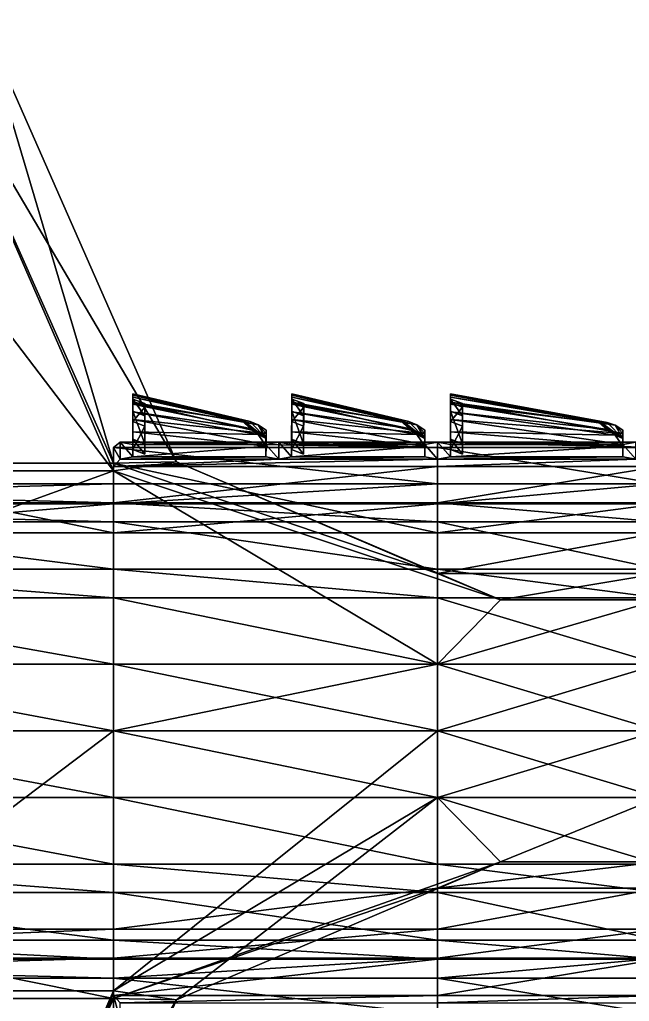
# Model space of a CAD drawing. Header units: metres. Extents: x -3.91 to 3.91, y -4.71 to 4.71.
# Drawn here: x 1.759 to 2.552, y -0.352 to 0.925 of the extents above; entities that cross this region are included whole.
import ezdxf

# ---------------------------------------------------------------- set-up
doc = ezdxf.new("R2010")
doc.units = ezdxf.units.M

msp = doc.modelspace()

# ---------------------------------------------------------------- linework, layer by layer
for points in [[(1.8808, 0.3382), (1.4334, 0.3382), (1.4352, 0.923), (1.8808, 0.3382)], [(1.8808, 0.3382), (1.4352, 0.923), (1.6272, 0.919), (1.8808, 0.3382)], [(1.8808, 0.3483), (1.709, 0.9253), (1.6272, 0.9191), (1.8808, 0.3483)], [(1.9626, 0.35), (1.6272, 0.919), (1.709, 0.9253), (1.9626, 0.35)], [(1.8808, 0.3483), (1.9626, 0.35), (1.709, 0.9253), (1.8808, 0.3483)], [(1.4334, 0.3483), (1.8808, 0.3483), (1.6272, 0.9191), (1.4334, 0.3483)], [(1.9626, 0.35), (1.8808, 0.3382), (1.6272, 0.919), (1.9626, 0.35)], [(1.906, 0.4386), (1.906, 0.4368), (2.0484, 0.4029), (1.906, 0.4386)], [(1.906, 0.4386), (2.0484, 0.4029), (2.0484, 0.4047), (1.906, 0.4386)], [(1.906, 0.4368), (1.906, 0.4386), (1.906, 0.4375), (1.906, 0.4368)], [(1.906, 0.4386), (1.906, 0.4341), (1.906, 0.4375), (1.906, 0.4386)], [(1.906, 0.4386), (2.0484, 0.4047), (2.0586, 0.4023), (1.906, 0.4386)], [(1.906, 0.4386), (2.0586, 0.4023), (1.906, 0.4341), (1.906, 0.4386)], [(1.906, 0.4368), (1.906, 0.4375), (1.906, 0.4317), (1.906, 0.4368)], [(1.906, 0.4341), (1.906, 0.4317), (1.906, 0.4375), (1.906, 0.4341)], [(1.906, 0.4368), (1.906, 0.4317), (1.906, 0.4273), (1.906, 0.4368)], [(1.906, 0.4368), (1.906, 0.4273), (1.906, 0.4324), (1.906, 0.4368)], [(1.906, 0.4251), (1.906, 0.4368), (1.906, 0.4324), (1.906, 0.4251)], [(2.0484, 0.4029), (1.906, 0.4368), (1.906, 0.4251), (2.0484, 0.4029)], [(2.1126, 0.4386), (2.1125, 0.4341), (2.1126, 0.4375), (2.1126, 0.4386)], [(2.1126, 0.4386), (2.2651, 0.4023), (2.1125, 0.4341), (2.1126, 0.4386)], [(2.1126, 0.4368), (2.1126, 0.4375), (2.1125, 0.4317), (2.1126, 0.4368)], [(2.1125, 0.4341), (2.1125, 0.4317), (2.1126, 0.4375), (2.1125, 0.4341)], [(2.1126, 0.4368), (2.1125, 0.4317), (2.1125, 0.4273), (2.1126, 0.4368)], [(2.1126, 0.4368), (2.1125, 0.4273), (2.1126, 0.4324), (2.1126, 0.4368)], [(2.1125, 0.4251), (2.1126, 0.4368), (2.1126, 0.4324), (2.1125, 0.4251)], [(2.2548, 0.4029), (2.1126, 0.4368), (2.1125, 0.4251), (2.2548, 0.4029)], [(2.2548, 0.4029), (2.2548, 0.4047), (2.1126, 0.4386), (2.2548, 0.4029)], [(2.2548, 0.4029), (2.1126, 0.4386), (2.1126, 0.4368), (2.2548, 0.4029)], [(2.1126, 0.4368), (2.1126, 0.4386), (2.1126, 0.4375), (2.1126, 0.4368)], [(2.1126, 0.4386), (2.2548, 0.4047), (2.2651, 0.4023), (2.1126, 0.4386)], [(2.3191, 0.4386), (2.3191, 0.4368), (2.5124, 0.4012), (2.3191, 0.4386)], [(2.3191, 0.4386), (2.5124, 0.4012), (2.5125, 0.403), (2.3191, 0.4386)], [(2.3191, 0.4368), (2.3191, 0.4386), (2.3191, 0.4375), (2.3191, 0.4368)], [(2.3191, 0.4386), (2.3191, 0.4341), (2.3191, 0.4375), (2.3191, 0.4386)], [(2.3191, 0.4386), (2.5125, 0.403), (2.5228, 0.4012), (2.3191, 0.4386)], [(2.3191, 0.4386), (2.5228, 0.4012), (2.3191, 0.4341), (2.3191, 0.4386)], [(2.3191, 0.4368), (2.3191, 0.4375), (2.3191, 0.4317), (2.3191, 0.4368)], [(2.3191, 0.4341), (2.3191, 0.4317), (2.3191, 0.4375), (2.3191, 0.4341)], [(2.3191, 0.4368), (2.3191, 0.4317), (2.3191, 0.4273), (2.3191, 0.4368)], [(2.3191, 0.4368), (2.3191, 0.4273), (2.3191, 0.4324), (2.3191, 0.4368)], [(2.3191, 0.4251), (2.3191, 0.4368), (2.3191, 0.4324), (2.3191, 0.4251)], [(2.5124, 0.4012), (2.3191, 0.4368), (2.3191, 0.4251), (2.5124, 0.4012)], [(1.906, 0.4341), (1.906, 0.4278), (1.9059, 0.4197), (1.906, 0.4341)], [(1.906, 0.4341), (1.9059, 0.4197), (1.9059, 0.416), (1.906, 0.4341)], [(1.906, 0.4341), (1.9059, 0.416), (1.906, 0.4317), (1.906, 0.4341)], [(1.906, 0.4317), (1.9059, 0.416), (1.9216, 0.41), (1.906, 0.4317)], [(1.906, 0.4278), (1.9059, 0.4052), (1.9059, 0.4197), (1.906, 0.4278)], [(2.0792, 0.3869), (1.9059, 0.4052), (1.906, 0.4278), (2.0792, 0.3869)], [(1.906, 0.4152), (1.906, 0.4273), (1.9059, 0.4027), (1.906, 0.4152)], [(1.9059, 0.4027), (1.906, 0.4273), (1.9216, 0.4213), (1.9059, 0.4027)], [(2.0689, 0.3981), (1.906, 0.4278), (1.906, 0.4341), (2.0689, 0.3981)], [(2.0689, 0.3981), (1.906, 0.4341), (2.0586, 0.4023), (2.0689, 0.3981)], [(1.906, 0.4152), (1.906, 0.4251), (1.906, 0.4324), (1.906, 0.4152)], [(1.906, 0.4152), (1.906, 0.4324), (1.906, 0.4273), (1.906, 0.4152)], [(1.906, 0.4273), (1.906, 0.4317), (1.9216, 0.4257), (1.906, 0.4273)], [(1.906, 0.4317), (1.9216, 0.41), (1.9216, 0.4257), (1.906, 0.4317)], [(2.0792, 0.3869), (1.906, 0.4278), (2.0689, 0.3981), (2.0792, 0.3869)], [(1.906, 0.4273), (1.9216, 0.4257), (1.9216, 0.4213), (1.906, 0.4273)], [(1.906, 0.4152), (2.0586, 0.3933), (1.906, 0.4251), (1.906, 0.4152)], [(2.0484, 0.4029), (1.906, 0.4251), (2.0586, 0.3933), (2.0484, 0.4029)], [(1.9215, 0.3735), (1.9216, 0.4213), (1.9216, 0.4257), (1.9215, 0.3735)], [(1.9215, 0.3735), (1.9216, 0.4257), (1.9216, 0.41), (1.9215, 0.3735)], [(2.2754, 0.3981), (2.1125, 0.4278), (2.1125, 0.4341), (2.2754, 0.3981)], [(2.2754, 0.3981), (2.1125, 0.4341), (2.2651, 0.4023), (2.2754, 0.3981)], [(2.1125, 0.4341), (2.1125, 0.4278), (2.1125, 0.4197), (2.1125, 0.4341)], [(2.1125, 0.4341), (2.1125, 0.4197), (2.1125, 0.4161), (2.1125, 0.4341)], [(2.1125, 0.4341), (2.1125, 0.4161), (2.1125, 0.4317), (2.1125, 0.4341)], [(2.1125, 0.4151), (2.1125, 0.4251), (2.1126, 0.4324), (2.1125, 0.4151)], [(2.1125, 0.4151), (2.1126, 0.4324), (2.1125, 0.4273), (2.1125, 0.4151)], [(2.1125, 0.4273), (2.1125, 0.4317), (2.1282, 0.4257), (2.1125, 0.4273)], [(2.1125, 0.4317), (2.1125, 0.4161), (2.1281, 0.41), (2.1125, 0.4317)], [(2.1125, 0.4317), (2.1281, 0.41), (2.1282, 0.4257), (2.1125, 0.4317)], [(2.1125, 0.4278), (2.1125, 0.4052), (2.1125, 0.4197), (2.1125, 0.4278)], [(2.2857, 0.3869), (2.1125, 0.4052), (2.1125, 0.4278), (2.2857, 0.3869)], [(2.2857, 0.3869), (2.1125, 0.4278), (2.2754, 0.3981), (2.2857, 0.3869)], [(2.1125, 0.4151), (2.1125, 0.4273), (2.1125, 0.4026), (2.1125, 0.4151)], [(2.1125, 0.4026), (2.1125, 0.4273), (2.1282, 0.4213), (2.1125, 0.4026)], [(2.1125, 0.4273), (2.1282, 0.4257), (2.1282, 0.4213), (2.1125, 0.4273)], [(2.1125, 0.4151), (2.2651, 0.3933), (2.1125, 0.4251), (2.1125, 0.4151)], [(2.2548, 0.4029), (2.1125, 0.4251), (2.2651, 0.3933), (2.2548, 0.4029)], [(2.128, 0.3735), (2.1282, 0.4213), (2.1282, 0.4257), (2.128, 0.3735)], [(2.128, 0.3735), (2.1282, 0.4257), (2.1281, 0.41), (2.128, 0.3735)], [(2.3191, 0.4278), (2.319, 0.4052), (2.3191, 0.4196), (2.3191, 0.4278)], [(2.5435, 0.3869), (2.319, 0.4052), (2.3191, 0.4278), (2.5435, 0.3869)], [(2.5332, 0.3976), (2.3191, 0.4278), (2.3191, 0.4341), (2.5332, 0.3976)], [(2.5332, 0.3976), (2.3191, 0.4341), (2.5228, 0.4012), (2.5332, 0.3976)], [(2.3191, 0.4341), (2.3191, 0.4278), (2.3191, 0.4196), (2.3191, 0.4341)], [(2.3191, 0.4341), (2.3191, 0.4196), (2.3191, 0.416), (2.3191, 0.4341)], [(2.3191, 0.4341), (2.3191, 0.416), (2.3191, 0.4317), (2.3191, 0.4341)], [(2.3191, 0.4152), (2.3191, 0.4251), (2.3191, 0.4324), (2.3191, 0.4152)], [(2.3191, 0.4152), (2.3191, 0.4324), (2.3191, 0.4273), (2.3191, 0.4152)], [(2.3191, 0.4273), (2.3191, 0.4317), (2.3348, 0.4257), (2.3191, 0.4273)], [(2.3191, 0.4317), (2.3191, 0.416), (2.3347, 0.41), (2.3191, 0.4317)], [(2.3191, 0.4317), (2.3347, 0.41), (2.3348, 0.4257), (2.3191, 0.4317)], [(2.5435, 0.3869), (2.3191, 0.4278), (2.5332, 0.3976), (2.5435, 0.3869)], [(2.3191, 0.4152), (2.3191, 0.4273), (2.3191, 0.4026), (2.3191, 0.4152)], [(2.3191, 0.4026), (2.3191, 0.4273), (2.3348, 0.4213), (2.3191, 0.4026)], [(2.3191, 0.4273), (2.3348, 0.4257), (2.3348, 0.4213), (2.3191, 0.4273)], [(2.3191, 0.4152), (2.5228, 0.3922), (2.3191, 0.4251), (2.3191, 0.4152)], [(2.5124, 0.4012), (2.3191, 0.4251), (2.5228, 0.3922), (2.5124, 0.4012)], [(2.3346, 0.3735), (2.3348, 0.4213), (2.3348, 0.4257), (2.3346, 0.3735)], [(2.3346, 0.3735), (2.3348, 0.4257), (2.3347, 0.41), (2.3346, 0.3735)], [(1.9059, 0.4052), (1.9058, 0.3795), (1.9059, 0.416), (1.9059, 0.4052)], [(1.9059, 0.416), (1.9058, 0.3795), (1.9215, 0.3735), (1.9059, 0.416)], [(1.9059, 0.4027), (1.9216, 0.4213), (1.9216, 0.3966), (1.9059, 0.4027)], [(1.9059, 0.4052), (1.9059, 0.416), (1.9059, 0.4197), (1.9059, 0.4052)], [(1.9059, 0.416), (1.9215, 0.3735), (1.9216, 0.41), (1.9059, 0.416)], [(1.906, 0.4152), (1.9059, 0.4027), (1.9059, 0.4044), (1.906, 0.4152)], [(1.9059, 0.389), (1.906, 0.4152), (1.9059, 0.4044), (1.9059, 0.389)], [(1.9059, 0.389), (2.0689, 0.3855), (1.906, 0.4152), (1.9059, 0.389)], [(1.906, 0.4152), (2.0689, 0.3855), (2.0586, 0.3933), (1.906, 0.4152)], [(1.9215, 0.3735), (1.9216, 0.3966), (1.9216, 0.4213), (1.9215, 0.3735)], [(2.1125, 0.4052), (2.1124, 0.3795), (2.1125, 0.4161), (2.1125, 0.4052)], [(2.1125, 0.4161), (2.1124, 0.3795), (2.128, 0.3735), (2.1125, 0.4161)], [(2.1125, 0.4026), (2.1282, 0.4213), (2.1281, 0.3966), (2.1125, 0.4026)], [(2.1125, 0.4052), (2.1125, 0.4161), (2.1125, 0.4197), (2.1125, 0.4052)], [(2.1125, 0.4161), (2.128, 0.3735), (2.1281, 0.41), (2.1125, 0.4161)], [(2.1125, 0.4151), (2.2754, 0.3855), (2.2651, 0.3933), (2.1125, 0.4151)], [(2.1125, 0.4151), (2.1125, 0.4026), (2.1125, 0.4044), (2.1125, 0.4151)], [(2.1125, 0.389), (2.1125, 0.4151), (2.1125, 0.4044), (2.1125, 0.389)], [(2.1125, 0.389), (2.2754, 0.3855), (2.1125, 0.4151), (2.1125, 0.389)], [(2.128, 0.3735), (2.1281, 0.3966), (2.1282, 0.4213), (2.128, 0.3735)], [(2.319, 0.4052), (2.3191, 0.416), (2.3191, 0.4196), (2.319, 0.4052)], [(2.319, 0.4052), (2.319, 0.3795), (2.3191, 0.416), (2.319, 0.4052)], [(2.3191, 0.416), (2.319, 0.3795), (2.3346, 0.3735), (2.3191, 0.416)], [(2.319, 0.389), (2.3191, 0.4152), (2.3191, 0.4044), (2.319, 0.389)], [(2.319, 0.389), (2.5332, 0.3849), (2.3191, 0.4152), (2.319, 0.389)], [(2.3191, 0.4026), (2.3348, 0.4213), (2.3347, 0.3966), (2.3191, 0.4026)], [(2.3191, 0.416), (2.3346, 0.3735), (2.3347, 0.41), (2.3191, 0.416)], [(2.3191, 0.4152), (2.5332, 0.3849), (2.5228, 0.3922), (2.3191, 0.4152)], [(2.3191, 0.4152), (2.3191, 0.4026), (2.3191, 0.4044), (2.3191, 0.4152)], [(2.3346, 0.3735), (2.3347, 0.3966), (2.3348, 0.4213), (2.3346, 0.3735)], [(2.0791, 0.3727), (1.9058, 0.3727), (1.9059, 0.4052), (2.0791, 0.3727)], [(1.9059, 0.4052), (1.9058, 0.3727), (1.9058, 0.3795), (1.9059, 0.4052)], [(1.9058, 0.3565), (1.9059, 0.389), (1.9059, 0.4044), (1.9058, 0.3565)], [(1.9058, 0.3565), (1.9059, 0.4044), (1.9059, 0.4027), (1.9058, 0.3565)], [(1.9058, 0.3565), (1.9059, 0.4027), (1.9058, 0.3661), (1.9058, 0.3565)], [(1.9058, 0.3661), (1.9059, 0.4027), (1.9216, 0.3966), (1.9058, 0.3661)], [(1.9058, 0.3661), (1.9216, 0.3966), (1.9215, 0.3601), (1.9058, 0.3661)], [(2.0791, 0.3727), (1.9059, 0.4052), (2.0792, 0.3869), (2.0791, 0.3727)], [(1.9215, 0.3735), (1.9215, 0.3601), (1.9216, 0.3966), (1.9215, 0.3735)], [(2.0792, 0.3805), (2.0586, 0.4023), (2.0484, 0.4047), (2.0792, 0.3805)], [(2.0792, 0.3805), (2.0484, 0.4047), (2.0484, 0.4029), (2.0792, 0.3805)], [(2.0792, 0.3805), (2.0484, 0.4029), (2.0586, 0.3933), (2.0792, 0.3805)], [(2.0792, 0.3805), (2.0689, 0.3981), (2.0586, 0.4023), (2.0792, 0.3805)], [(2.0792, 0.3805), (2.0792, 0.3911), (2.0689, 0.3981), (2.0792, 0.3805)], [(2.0792, 0.3869), (2.0689, 0.3981), (2.0792, 0.3911), (2.0792, 0.3869)], [(2.2857, 0.3727), (2.1124, 0.3727), (2.1125, 0.4052), (2.2857, 0.3727)], [(2.1125, 0.4052), (2.1124, 0.3727), (2.1124, 0.3795), (2.1125, 0.4052)], [(2.1124, 0.3565), (2.1125, 0.389), (2.1125, 0.4044), (2.1124, 0.3565)], [(2.1124, 0.3565), (2.1125, 0.4044), (2.1125, 0.4026), (2.1124, 0.3565)], [(2.1124, 0.3565), (2.1125, 0.4026), (2.1124, 0.3661), (2.1124, 0.3565)], [(2.1124, 0.3661), (2.1125, 0.4026), (2.1281, 0.3966), (2.1124, 0.3661)], [(2.1124, 0.3661), (2.1281, 0.3966), (2.128, 0.3601), (2.1124, 0.3661)], [(2.2857, 0.3727), (2.1125, 0.4052), (2.2857, 0.3869), (2.2857, 0.3727)], [(2.128, 0.3735), (2.128, 0.3601), (2.1281, 0.3966), (2.128, 0.3735)], [(2.2857, 0.3805), (2.2651, 0.4023), (2.2548, 0.4047), (2.2857, 0.3805)], [(2.2857, 0.3805), (2.2548, 0.4047), (2.2548, 0.4029), (2.2857, 0.3805)], [(2.2857, 0.3805), (2.2548, 0.4029), (2.2651, 0.3933), (2.2857, 0.3805)], [(2.2857, 0.3805), (2.2754, 0.3981), (2.2651, 0.4023), (2.2857, 0.3805)], [(2.2857, 0.3805), (2.2857, 0.3911), (2.2754, 0.3981), (2.2857, 0.3805)], [(2.2857, 0.3869), (2.2754, 0.3981), (2.2857, 0.3911), (2.2857, 0.3869)], [(2.5435, 0.3727), (2.319, 0.3727), (2.319, 0.4052), (2.5435, 0.3727)], [(2.5435, 0.3727), (2.319, 0.4052), (2.5435, 0.3869), (2.5435, 0.3727)], [(2.319, 0.4052), (2.319, 0.3727), (2.319, 0.3795), (2.319, 0.4052)], [(2.319, 0.3565), (2.319, 0.389), (2.3191, 0.4044), (2.319, 0.3565)], [(2.319, 0.3565), (2.3191, 0.4044), (2.3191, 0.4026), (2.319, 0.3565)], [(2.319, 0.3565), (2.3191, 0.4026), (2.319, 0.3661), (2.319, 0.3565)], [(2.319, 0.3661), (2.3191, 0.4026), (2.3347, 0.3966), (2.319, 0.3661)], [(2.319, 0.3661), (2.3347, 0.3966), (2.3346, 0.3601), (2.319, 0.3661)], [(2.3346, 0.3735), (2.3346, 0.3601), (2.3347, 0.3966), (2.3346, 0.3735)], [(2.5435, 0.3805), (2.5125, 0.403), (2.5124, 0.4012), (2.5435, 0.3805)], [(2.5435, 0.3805), (2.5124, 0.4012), (2.5228, 0.3922), (2.5435, 0.3805)], [(2.5435, 0.3805), (2.5228, 0.4012), (2.5125, 0.403), (2.5435, 0.3805)], [(2.5435, 0.3805), (2.5332, 0.3976), (2.5228, 0.4012), (2.5435, 0.3805)], [(2.5435, 0.3805), (2.5435, 0.3911), (2.5332, 0.3976), (2.5435, 0.3805)], [(2.5435, 0.3869), (2.5332, 0.3976), (2.5435, 0.3911), (2.5435, 0.3869)], [(1.9058, 0.3565), (2.0792, 0.3706), (1.9059, 0.389), (1.9058, 0.3565)], [(1.9059, 0.389), (2.0792, 0.3706), (2.0689, 0.3855), (1.9059, 0.389)], [(2.0792, 0.3805), (2.0586, 0.3933), (2.0689, 0.3855), (2.0792, 0.3805)], [(2.0689, 0.3855), (2.0792, 0.3706), (2.0792, 0.3805), (2.0689, 0.3855)], [(2.0791, 0.3565), (2.0792, 0.3869), (2.0792, 0.3911), (2.0791, 0.3565)], [(2.0791, 0.3565), (2.0792, 0.3911), (2.0792, 0.3805), (2.0791, 0.3565)], [(2.0791, 0.3565), (2.0791, 0.3727), (2.0792, 0.3869), (2.0791, 0.3565)], [(2.1124, 0.3565), (2.2857, 0.3706), (2.1125, 0.389), (2.1124, 0.3565)], [(2.1125, 0.389), (2.2857, 0.3706), (2.2754, 0.3855), (2.1125, 0.389)], [(2.2857, 0.3805), (2.2651, 0.3933), (2.2754, 0.3855), (2.2857, 0.3805)], [(2.2754, 0.3855), (2.2857, 0.3706), (2.2857, 0.3805), (2.2754, 0.3855)], [(2.2857, 0.3565), (2.2857, 0.3869), (2.2857, 0.3911), (2.2857, 0.3565)], [(2.2857, 0.3565), (2.2857, 0.3911), (2.2857, 0.3805), (2.2857, 0.3565)], [(2.2857, 0.3565), (2.2857, 0.3727), (2.2857, 0.3869), (2.2857, 0.3565)], [(2.319, 0.3565), (2.5435, 0.3706), (2.319, 0.389), (2.319, 0.3565)], [(2.319, 0.389), (2.5435, 0.3706), (2.5332, 0.3849), (2.319, 0.389)], [(2.5435, 0.3805), (2.5228, 0.3922), (2.5332, 0.3849), (2.5435, 0.3805)], [(2.5332, 0.3849), (2.5435, 0.3706), (2.5435, 0.3805), (2.5332, 0.3849)], [(2.5435, 0.3565), (2.5435, 0.3869), (2.5435, 0.3911), (2.5435, 0.3565)], [(2.5435, 0.3565), (2.5435, 0.3911), (2.5435, 0.3805), (2.5435, 0.3565)], [(2.5435, 0.3565), (2.5435, 0.3727), (2.5435, 0.3869), (2.5435, 0.3565)], [(2.3023, 0.3688), (1.8809, 0.3688), (1.8892, 0.3756), (2.3023, 0.3688)], [(1.8809, 0.3688), (1.8892, 0.3537), (1.8892, 0.3756), (1.8809, 0.3688)], [(2.3023, 0.3688), (1.8892, 0.3756), (2.0958, 0.3756), (2.3023, 0.3688)], [(2.0958, 0.3756), (1.8892, 0.3756), (1.9058, 0.3727), (2.0958, 0.3756)], [(1.8892, 0.3756), (1.8892, 0.3537), (1.9058, 0.3565), (1.8892, 0.3756)], [(1.8892, 0.3756), (1.9058, 0.3565), (1.9058, 0.3727), (1.8892, 0.3756)], [(1.9058, 0.3727), (1.9058, 0.3661), (1.9058, 0.3795), (1.9058, 0.3727)], [(1.9058, 0.3795), (1.9058, 0.3661), (1.9215, 0.3601), (1.9058, 0.3795)], [(1.9058, 0.3795), (1.9215, 0.3601), (1.9215, 0.3735), (1.9058, 0.3795)], [(2.0958, 0.3756), (1.9058, 0.3727), (2.0791, 0.3727), (2.0958, 0.3756)], [(1.9058, 0.3727), (1.9058, 0.3565), (1.9058, 0.3661), (1.9058, 0.3727)], [(1.9058, 0.3565), (2.0791, 0.3565), (2.0792, 0.3706), (1.9058, 0.3565)], [(2.0791, 0.3565), (2.0792, 0.3805), (2.0792, 0.3706), (2.0791, 0.3565)], [(2.0958, 0.3537), (2.0958, 0.3756), (2.0791, 0.3727), (2.0958, 0.3537)], [(2.0958, 0.3537), (2.0791, 0.3727), (2.0791, 0.3565), (2.0958, 0.3537)], [(2.3023, 0.3688), (2.0958, 0.3756), (2.3023, 0.3756), (2.3023, 0.3688)], [(2.3023, 0.3756), (2.0958, 0.3756), (2.1124, 0.3727), (2.3023, 0.3756)], [(2.0958, 0.3756), (2.0958, 0.3537), (2.1124, 0.3565), (2.0958, 0.3756)], [(2.0958, 0.3756), (2.1124, 0.3565), (2.1124, 0.3727), (2.0958, 0.3756)], [(2.1124, 0.3727), (2.1124, 0.3661), (2.1124, 0.3795), (2.1124, 0.3727)], [(2.1124, 0.3795), (2.1124, 0.3661), (2.128, 0.3601), (2.1124, 0.3795)], [(2.1124, 0.3795), (2.128, 0.3601), (2.128, 0.3735), (2.1124, 0.3795)], [(2.3023, 0.3756), (2.1124, 0.3727), (2.2857, 0.3727), (2.3023, 0.3756)], [(2.1124, 0.3727), (2.1124, 0.3565), (2.1124, 0.3661), (2.1124, 0.3727)], [(2.1124, 0.3565), (2.2857, 0.3565), (2.2857, 0.3706), (2.1124, 0.3565)], [(2.2857, 0.3565), (2.2857, 0.3805), (2.2857, 0.3706), (2.2857, 0.3565)], [(2.3023, 0.3537), (2.3023, 0.3756), (2.2857, 0.3727), (2.3023, 0.3537)], [(2.3023, 0.3537), (2.2857, 0.3727), (2.2857, 0.3565), (2.3023, 0.3537)], [(2.59, 0.3688), (2.3023, 0.3688), (2.3023, 0.3756), (2.59, 0.3688)], [(2.59, 0.3688), (2.3023, 0.3756), (2.5601, 0.3756), (2.59, 0.3688)], [(2.5601, 0.3756), (2.3023, 0.3756), (2.319, 0.3727), (2.5601, 0.3756)], [(2.3023, 0.3756), (2.3023, 0.3537), (2.319, 0.3565), (2.3023, 0.3756)], [(2.3023, 0.3756), (2.319, 0.3565), (2.319, 0.3727), (2.3023, 0.3756)], [(2.319, 0.3727), (2.319, 0.3661), (2.319, 0.3795), (2.319, 0.3727)], [(2.319, 0.3795), (2.319, 0.3661), (2.3346, 0.3601), (2.319, 0.3795)], [(2.319, 0.3795), (2.3346, 0.3601), (2.3346, 0.3735), (2.319, 0.3795)], [(2.5601, 0.3756), (2.319, 0.3727), (2.5435, 0.3727), (2.5601, 0.3756)], [(2.319, 0.3727), (2.319, 0.3565), (2.319, 0.3661), (2.319, 0.3727)], [(2.319, 0.3565), (2.5435, 0.3565), (2.5435, 0.3706), (2.319, 0.3565)], [(2.5435, 0.3565), (2.5435, 0.3805), (2.5435, 0.3706), (2.5435, 0.3565)], [(2.5601, 0.3537), (2.5601, 0.3756), (2.5435, 0.3727), (2.5601, 0.3537)], [(2.5601, 0.3537), (2.5435, 0.3727), (2.5435, 0.3565), (2.5601, 0.3537)], [(2.3022, 0.3216), (1.8808, 0.3216), (1.8809, 0.3688), (2.3022, 0.3216)], [(1.8808, 0.3216), (1.8809, 0.3441), (1.8809, 0.3688), (1.8808, 0.3216)], [(2.3022, 0.3216), (1.8809, 0.3688), (2.3023, 0.3688), (2.3022, 0.3216)], [(1.8809, 0.3688), (1.8809, 0.3441), (1.8892, 0.3537), (1.8809, 0.3688)], [(2.59, 0.3216), (2.3022, 0.3216), (2.3023, 0.3688), (2.59, 0.3216)], [(2.59, 0.3216), (2.3023, 0.3688), (2.59, 0.3688), (2.59, 0.3216)], [(1.8808, 0.2577), (1.8808, 0.3483), (1.4334, 0.3483), (1.8808, 0.2577)], [(1.8808, 0.2577), (1.4334, 0.3483), (1.4334, 0.2577), (1.8808, 0.2577)], [(2.3022, 0.2046), (1.9626, 0.35), (1.8808, 0.3483), (2.3022, 0.2046)], [(2.384, 0.1704), (1.8808, 0.3382), (1.9626, 0.35), (2.384, 0.1704)], [(2.3022, 0.2577), (2.3022, 0.2046), (1.8808, 0.3483), (2.3022, 0.2577)], [(2.3022, 0.2577), (1.8808, 0.3483), (1.8808, 0.2577), (2.3022, 0.2577)], [(1.8809, 0.3441), (2.3023, 0.3441), (2.3023, 0.3537), (1.8809, 0.3441)], [(1.8809, 0.3441), (2.3023, 0.3537), (2.0958, 0.3537), (1.8809, 0.3441)], [(1.8809, 0.3441), (2.0958, 0.3537), (1.8892, 0.3537), (1.8809, 0.3441)], [(1.8892, 0.3537), (2.0958, 0.3537), (2.0791, 0.3565), (1.8892, 0.3537)], [(1.8892, 0.3537), (2.0791, 0.3565), (1.9058, 0.3565), (1.8892, 0.3537)], [(2.3022, 0.2046), (2.384, 0.1704), (1.9626, 0.35), (2.3022, 0.2046)], [(2.0958, 0.3537), (2.3023, 0.3537), (2.2857, 0.3565), (2.0958, 0.3537)], [(2.0958, 0.3537), (2.2857, 0.3565), (2.1124, 0.3565), (2.0958, 0.3537)], [(2.3023, 0.3537), (2.5601, 0.3537), (2.5435, 0.3565), (2.3023, 0.3537)], [(2.3023, 0.3537), (2.5435, 0.3565), (2.319, 0.3565), (2.3023, 0.3537)], [(2.3023, 0.3441), (2.59, 0.3441), (2.5601, 0.3537), (2.3023, 0.3441)], [(2.3023, 0.3441), (2.5601, 0.3537), (2.3023, 0.3537), (2.3023, 0.3441)], [(1.8808, 0.3382), (1.8808, 0), (0.9464, 0), (1.8808, 0.3382)], [(1.8808, 0.3382), (0.9464, 0), (1.4334, 0.3382), (1.8808, 0.3382)], [(1.8808, 0.3216), (1.8808, 0.2969), (1.8809, 0.3441), (1.8808, 0.3216)], [(1.8808, 0.2969), (2.3022, 0.2969), (2.3023, 0.3441), (1.8808, 0.2969)], [(1.8808, 0.2969), (2.3023, 0.3441), (1.8809, 0.3441), (1.8808, 0.2969)], [(2.384, 0.1704), (2.3022, 0.0867), (1.8808, 0.3382), (2.384, 0.1704)], [(2.3022, 0.0867), (1.8808, 0), (1.8808, 0.3382), (2.3022, 0.0867)], [(2.3022, 0.2969), (2.59, 0.2969), (2.59, 0.3441), (2.3022, 0.2969)], [(2.3022, 0.2969), (2.59, 0.3441), (2.3023, 0.3441), (2.3022, 0.2969)], [(1.8808, 0.3216), (1.8808, 0.2956), (0.9464, 0.2956), (1.8808, 0.3216)], [(1.8808, 0.3216), (0.9464, 0.2956), (0.9464, 0.3216), (1.8808, 0.3216)], [(1.8808, 0.2969), (1.8808, 0.3216), (0.9464, 0.3216), (1.8808, 0.2969)], [(1.8808, 0.2969), (0.9464, 0.3216), (0.9464, 0.2969), (1.8808, 0.2969)], [(2.3022, 0.3216), (2.3022, 0.2956), (1.8808, 0.2956), (2.3022, 0.3216)], [(2.3022, 0.3216), (1.8808, 0.2956), (1.8808, 0.3216), (2.3022, 0.3216)], [(2.59, 0.3216), (2.59, 0.2956), (2.3022, 0.2956), (2.59, 0.3216)], [(2.59, 0.3216), (2.3022, 0.2956), (2.3022, 0.3216), (2.59, 0.3216)], [(1.8808, 0.2721), (1.8808, 0.2969), (0.9464, 0.2969), (1.8808, 0.2721)], [(1.8808, 0.2721), (0.9464, 0.2969), (1.3875, 0.2721), (1.8808, 0.2721)], [(1.8808, 0.2956), (1.4334, 0.2577), (0.9464, 0.2956), (1.8808, 0.2956)], [(1.8808, 0.2956), (1.8808, 0.2577), (1.4334, 0.2577), (1.8808, 0.2956)], [(2.3022, 0.2721), (2.3022, 0.2969), (1.8808, 0.2969), (2.3022, 0.2721)], [(2.3022, 0.2721), (1.8808, 0.2969), (1.8808, 0.2721), (2.3022, 0.2721)], [(2.3022, 0.2956), (2.3022, 0.2577), (1.8808, 0.2577), (2.3022, 0.2956)], [(2.3022, 0.2956), (1.8808, 0.2577), (1.8808, 0.2956), (2.3022, 0.2956)], [(2.59, 0.2721), (2.59, 0.2969), (2.3022, 0.2969), (2.59, 0.2721)], [(2.59, 0.2721), (2.3022, 0.2969), (2.3022, 0.2721), (2.59, 0.2721)], [(2.59, 0.2956), (2.59, 0.2577), (2.3022, 0.2577), (2.59, 0.2956)], [(2.59, 0.2956), (2.3022, 0.2577), (2.3022, 0.2956), (2.59, 0.2956)], [(1.8808, 0.2104), (1.8808, 0.2721), (1.3875, 0.2721), (1.8808, 0.2104)], [(1.8808, 0.2104), (1.3875, 0.2721), (1.3955, 0.2104), (1.8808, 0.2104)], [(2.3022, 0.2104), (2.3022, 0.2721), (1.8808, 0.2721), (2.3022, 0.2104)], [(2.3022, 0.2104), (1.8808, 0.2721), (1.8808, 0.2104), (2.3022, 0.2104)], [(2.59, 0.2104), (2.59, 0.2721), (2.3022, 0.2721), (2.59, 0.2104)], [(2.59, 0.2104), (2.3022, 0.2721), (2.3022, 0.2104), (2.59, 0.2104)], [(2.59, 0.2577), (2.59, 0.2046), (2.3022, 0.2046), (2.59, 0.2577)], [(2.59, 0.2577), (2.3022, 0.2046), (2.3022, 0.2577), (2.59, 0.2577)], [(1.8808, 0.1733), (1.8808, 0.2104), (1.3955, 0.2104), (1.8808, 0.1733)], [(1.8808, 0.1733), (1.3955, 0.2104), (1.3955, 0.1733), (1.8808, 0.1733)], [(2.3022, 0.1733), (2.3022, 0.2104), (1.8808, 0.2104), (2.3022, 0.1733)], [(2.3022, 0.1733), (1.8808, 0.2104), (1.8808, 0.1733), (2.3022, 0.1733)], [(2.59, 0.1733), (2.59, 0.2104), (2.3022, 0.2104), (2.59, 0.1733)], [(2.59, 0.1733), (2.3022, 0.2104), (2.3022, 0.1733), (2.59, 0.1733)], [(2.59, 0.2046), (2.384, 0.1704), (2.3022, 0.2046), (2.59, 0.2046)], [(2.59, 0.2046), (2.59, 0.1704), (2.384, 0.1704), (2.59, 0.2046)], [(1.8808, 0.0867), (1.8808, 0.1733), (1.3955, 0.1733), (1.8808, 0.0867)], [(1.8808, 0.0867), (1.3955, 0.1733), (1.4175, 0.0867), (1.8808, 0.0867)], [(2.3022, 0.0867), (2.3022, 0.1733), (1.8808, 0.1733), (2.3022, 0.0867)], [(2.3022, 0.0867), (1.8808, 0.1733), (1.8808, 0.0867), (2.3022, 0.0867)], [(2.59, 0.0867), (2.59, 0.1733), (2.3022, 0.1733), (2.59, 0.0867)], [(2.59, 0.0867), (2.3022, 0.1733), (2.3022, 0.0867), (2.59, 0.0867)], [(2.59, 0.1704), (2.59, 0.0867), (2.3022, 0.0867), (2.59, 0.1704)], [(2.59, 0.1704), (2.3022, 0.0867), (2.384, 0.1704), (2.59, 0.1704)], [(1.8808, 0), (1.8808, 0.0867), (1.4175, 0.0867), (1.8808, 0)], [(1.8808, 0), (1.4175, 0.0867), (1.4175, 0), (1.8808, 0)], [(2.3022, 0.0867), (2.3022, 0), (1.8808, 0), (2.3022, 0.0867)], [(2.3022, 0), (2.3022, 0.0867), (1.8808, 0.0867), (2.3022, 0)], [(2.3022, 0), (1.8808, 0.0867), (1.8808, 0), (2.3022, 0)], [(2.59, 0), (2.59, 0.0867), (2.3022, 0.0867), (2.59, 0)], [(2.59, 0), (2.3022, 0.0867), (2.3022, 0), (2.59, 0)], [(2.59, 0.0867), (2.59, 0), (2.3022, 0), (2.59, 0.0867)], [(2.59, 0.0867), (2.3022, 0), (2.3022, 0.0867), (2.59, 0.0867)], [(1.4334, -0.3382), (0.9464, 0), (1.8808, 0), (1.4334, -0.3382)], [(1.4175, 0), (1.4175, -0.0867), (1.8808, -0.0867), (1.4175, 0)], [(1.4175, 0), (1.8808, -0.0867), (1.8808, 0), (1.4175, 0)], [(1.4334, -0.3382), (1.8808, 0), (1.8808, -0.3382), (1.4334, -0.3382)], [(1.8808, -0.3382), (1.8808, 0), (2.3022, 0), (1.8808, -0.3382)], [(1.8808, -0.3382), (2.3022, 0), (2.3022, -0.0867), (1.8808, -0.3382)], [(1.8808, 0), (1.8808, -0.0867), (2.3022, -0.0867), (1.8808, 0)], [(1.8808, 0), (2.3022, -0.0867), (2.3022, 0), (1.8808, 0)], [(2.3022, 0), (2.3022, -0.0867), (2.59, -0.0867), (2.3022, 0)], [(2.3022, 0), (2.59, -0.0867), (2.59, 0), (2.3022, 0)], [(2.3022, -0.0867), (2.3022, 0), (2.59, 0), (2.3022, -0.0867)], [(2.3022, -0.0867), (2.59, 0), (2.59, -0.0867), (2.3022, -0.0867)], [(1.4175, -0.0867), (1.3955, -0.1733), (1.8808, -0.1733), (1.4175, -0.0867)], [(1.4175, -0.0867), (1.8808, -0.1733), (1.8808, -0.0867), (1.4175, -0.0867)], [(1.9626, -0.35), (1.8808, -0.3382), (2.3022, -0.0867), (1.9626, -0.35)], [(1.8808, -0.0867), (1.8808, -0.1733), (2.3022, -0.1733), (1.8808, -0.0867)], [(1.8808, -0.0867), (2.3022, -0.1733), (2.3022, -0.0867), (1.8808, -0.0867)], [(1.9626, -0.35), (2.3022, -0.0867), (2.384, -0.1704), (1.9626, -0.35)], [(2.3022, -0.0867), (2.3022, -0.1733), (2.59, -0.1733), (2.3022, -0.0867)], [(2.3022, -0.0867), (2.59, -0.1733), (2.59, -0.0867), (2.3022, -0.0867)], [(2.384, -0.1704), (2.3022, -0.0867), (2.59, -0.0867), (2.384, -0.1704)], [(2.384, -0.1704), (2.59, -0.0867), (2.59, -0.1704), (2.384, -0.1704)], [(1.3955, -0.1733), (1.3955, -0.2104), (1.8808, -0.2104), (1.3955, -0.1733)], [(1.3955, -0.1733), (1.8808, -0.2104), (1.8808, -0.1733), (1.3955, -0.1733)], [(1.8808, -0.3483), (1.9626, -0.35), (2.384, -0.1704), (1.8808, -0.3483)], [(1.8808, -0.3483), (2.384, -0.1704), (2.3022, -0.2046), (1.8808, -0.3483)], [(1.8808, -0.1733), (1.8808, -0.2104), (2.3022, -0.2104), (1.8808, -0.1733)], [(1.8808, -0.1733), (2.3022, -0.2104), (2.3022, -0.1733), (1.8808, -0.1733)], [(2.3022, -0.2046), (2.384, -0.1704), (2.59, -0.1704), (2.3022, -0.2046)], [(2.3022, -0.2046), (2.59, -0.1704), (2.59, -0.2046), (2.3022, -0.2046)], [(2.3022, -0.1733), (2.3022, -0.2104), (2.59, -0.2104), (2.3022, -0.1733)], [(2.3022, -0.1733), (2.59, -0.2104), (2.59, -0.1733), (2.3022, -0.1733)], [(1.3955, -0.2104), (1.3875, -0.2721), (1.8808, -0.2721), (1.3955, -0.2104)], [(1.3955, -0.2104), (1.8808, -0.2721), (1.8808, -0.2104), (1.3955, -0.2104)], [(1.8808, -0.2577), (1.8808, -0.3483), (2.3022, -0.2046), (1.8808, -0.2577)], [(1.8808, -0.2577), (2.3022, -0.2046), (2.3022, -0.2577), (1.8808, -0.2577)], [(1.8808, -0.2104), (1.8808, -0.2721), (2.3022, -0.2721), (1.8808, -0.2104)], [(1.8808, -0.2104), (2.3022, -0.2721), (2.3022, -0.2104), (1.8808, -0.2104)], [(2.3022, -0.2577), (2.3022, -0.2046), (2.59, -0.2046), (2.3022, -0.2577)], [(2.3022, -0.2577), (2.59, -0.2046), (2.59, -0.2577), (2.3022, -0.2577)], [(2.3022, -0.2104), (2.3022, -0.2721), (2.59, -0.2721), (2.3022, -0.2104)], [(2.3022, -0.2104), (2.59, -0.2721), (2.59, -0.2104), (2.3022, -0.2104)], [(0.9464, -0.2956), (1.4334, -0.2577), (1.8808, -0.2577), (0.9464, -0.2956)], [(0.9464, -0.2956), (1.8808, -0.2577), (1.8808, -0.2956), (0.9464, -0.2956)], [(1.4334, -0.2577), (1.4334, -0.3483), (1.8808, -0.3483), (1.4334, -0.2577)], [(1.4334, -0.2577), (1.8808, -0.3483), (1.8808, -0.2577), (1.4334, -0.2577)], [(1.8808, -0.2956), (1.8808, -0.2577), (2.3022, -0.2577), (1.8808, -0.2956)], [(1.8808, -0.2956), (2.3022, -0.2577), (2.3022, -0.2956), (1.8808, -0.2956)], [(2.3022, -0.2956), (2.3022, -0.2577), (2.59, -0.2577), (2.3022, -0.2956)], [(2.3022, -0.2956), (2.59, -0.2577), (2.59, -0.2956), (2.3022, -0.2956)], [(1.3875, -0.2721), (0.9464, -0.2969), (1.8808, -0.2969), (1.3875, -0.2721)], [(1.3875, -0.2721), (1.8808, -0.2969), (1.8808, -0.2721), (1.3875, -0.2721)], [(1.8808, -0.2721), (1.8808, -0.2969), (2.3022, -0.2969), (1.8808, -0.2721)], [(1.8808, -0.2721), (2.3022, -0.2969), (2.3022, -0.2721), (1.8808, -0.2721)], [(2.3022, -0.2721), (2.3022, -0.2969), (2.59, -0.2969), (2.3022, -0.2721)], [(2.3022, -0.2721), (2.59, -0.2969), (2.59, -0.2721), (2.3022, -0.2721)], [(0.9464, -0.3216), (0.9464, -0.2956), (1.8808, -0.2956), (0.9464, -0.3216)], [(0.9464, -0.3216), (1.8808, -0.2956), (1.8808, -0.3216), (0.9464, -0.3216)], [(0.9464, -0.2969), (0.9464, -0.3216), (1.8808, -0.3216), (0.9464, -0.2969)], [(0.9464, -0.2969), (1.8808, -0.3216), (1.8808, -0.2969), (0.9464, -0.2969)], [(1.8808, -0.3216), (1.8808, -0.2956), (2.3022, -0.2956), (1.8808, -0.3216)], [(1.8808, -0.3216), (2.3022, -0.2956), (2.3022, -0.3216), (1.8808, -0.3216)], [(1.8809, -0.3688), (1.8809, -0.3441), (1.8808, -0.2969), (1.8809, -0.3688)], [(1.8809, -0.3688), (1.8808, -0.2969), (1.8808, -0.3216), (1.8809, -0.3688)], [(1.8809, -0.3441), (2.3022, -0.2969), (1.8808, -0.2969), (1.8809, -0.3441)], [(1.8809, -0.3441), (2.3023, -0.3441), (2.3022, -0.2969), (1.8809, -0.3441)], [(2.3022, -0.3216), (2.3022, -0.2956), (2.59, -0.2956), (2.3022, -0.3216)], [(2.3022, -0.3216), (2.59, -0.2956), (2.59, -0.3216), (2.3022, -0.3216)], [(2.3023, -0.3441), (2.59, -0.2969), (2.3022, -0.2969), (2.3023, -0.3441)], [(2.3023, -0.3441), (2.59, -0.3441), (2.59, -0.2969), (2.3023, -0.3441)], [(2.3023, -0.3688), (1.8809, -0.3688), (1.8808, -0.3216), (2.3023, -0.3688)], [(2.3023, -0.3688), (1.8808, -0.3216), (2.3022, -0.3216), (2.3023, -0.3688)], [(2.59, -0.3688), (2.3023, -0.3688), (2.3022, -0.3216), (2.59, -0.3688)], [(2.59, -0.3688), (2.3022, -0.3216), (2.59, -0.3216), (2.59, -0.3688)], [(1.6272, -0.919), (1.4334, -0.3382), (1.8808, -0.3382), (1.6272, -0.919)], [(1.709, -0.9253), (1.6272, -0.919), (1.8808, -0.3382), (1.709, -0.9253)], [(1.709, -0.9253), (1.8808, -0.3382), (1.9626, -0.35), (1.709, -0.9253)], [(1.8892, -0.3537), (2.3023, -0.3441), (1.8809, -0.3441), (1.8892, -0.3537)], [(1.8892, -0.3756), (1.8892, -0.3537), (1.8809, -0.3441), (1.8892, -0.3756)], [(1.8892, -0.3756), (1.8809, -0.3441), (1.8809, -0.3688), (1.8892, -0.3756)], [(1.8892, -0.3537), (2.3023, -0.3537), (2.3023, -0.3441), (1.8892, -0.3537)], [(2.3023, -0.3537), (2.5601, -0.3537), (2.59, -0.3441), (2.3023, -0.3537)], [(2.3023, -0.3537), (2.59, -0.3441), (2.3023, -0.3441), (2.3023, -0.3537)], [(1.4352, -0.9227), (1.8808, -0.3483), (1.4334, -0.3483), (1.4352, -0.9227)], [(1.4352, -0.9227), (1.6272, -0.9191), (1.8808, -0.3483), (1.4352, -0.9227)], [(1.6272, -0.9191), (1.9626, -0.35), (1.8808, -0.3483), (1.6272, -0.9191)], [(1.6272, -0.9191), (1.709, -0.9253), (1.9626, -0.35), (1.6272, -0.9191)]]:
    msp.add_lwpolyline(points)

doc.saveas('drawing.dxf')
